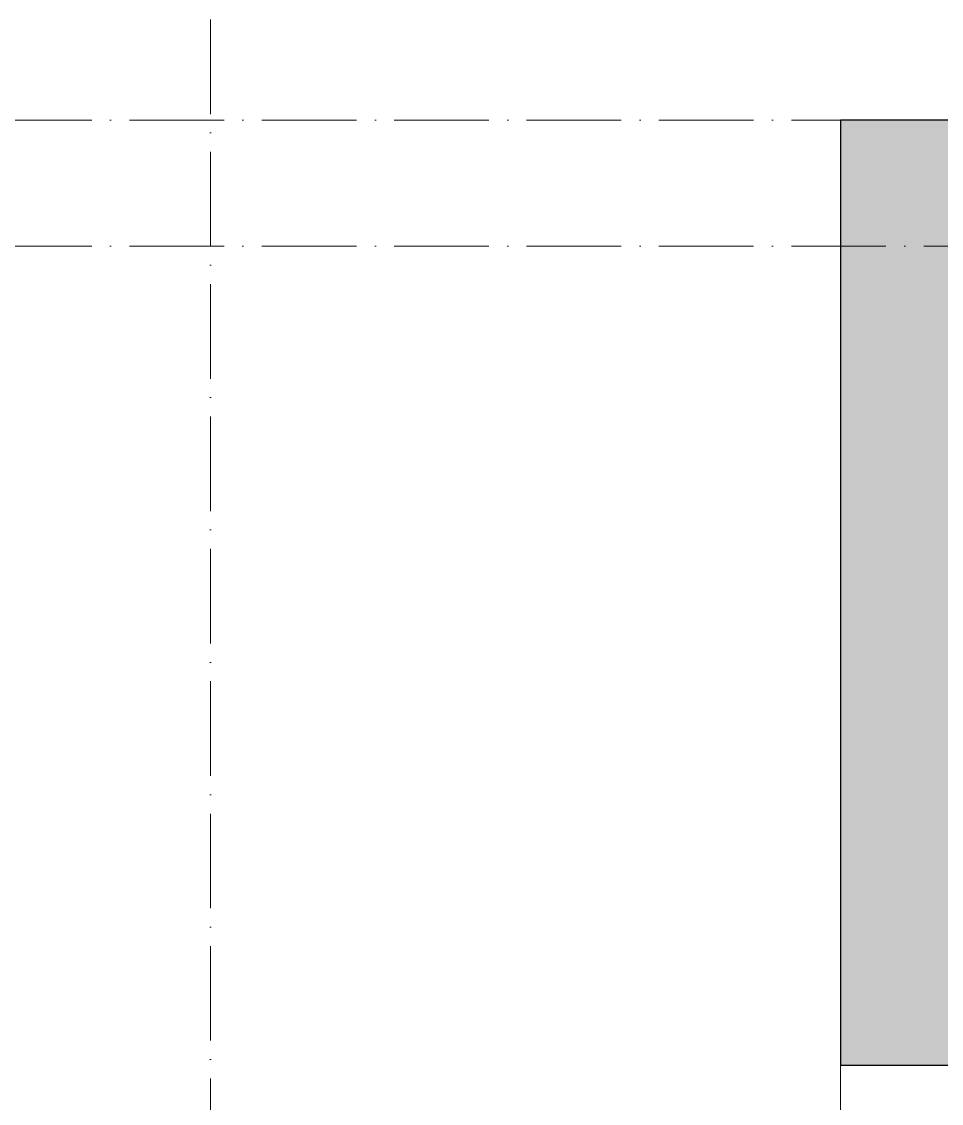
# Model space of a CAD drawing. Header units: millimetres. Extents: x -20144 to 122974, y -38328 to 48263.
# Drawn here: x 24401 to 25860, y 41039 to 42756 of the extents above; entities that cross this region are included whole.
import ezdxf

# ---------------------------------------------------------------- set-up
doc = ezdxf.new("R2010")
doc.units = ezdxf.units.MM
doc.linetypes.add('Grid Line', pattern=[4.2, 3, -0.6, 0, -0.6])
for name, color, linetype, lineweight in [('NET-CAT', 3, 'Continuous', 15), ('TRUC', 225, 'Continuous', 5), ('X-COT HAM$0$LC.HA', 8, 'Continuous', 9)]:
    doc.layers.add(name, color=color, linetype=linetype, lineweight=lineweight)

# ---------------------------------------------------------------- blocks, each defined once
blk = doc.blocks.new('ALC1807-ASCENT PLAZA-KET CAU_rvt-1-MẶT BẰNG TẦNG 5 ĐẾN TẦNG 22')
at = {"layer": 'X-COT HAM$0$LC.HA'}
h = blk.add_hatch(color=256, dxfattribs=at)
h.dxf.hatch_style = 1
h.paths.add_polyline_path([(26100.5, 42599.9), (25700.5, 42599.9), (25700.5, 41099.9), (26100.5, 41099.9)])
at = {"ltscale": 1000, "elevation": 0}
blk.add_lwpolyline([(26100.5, 42599.9), (25700.5, 42599.9), (25700.5, 41099.9), (26100.5, 41099.9)], close=True, dxfattribs=at)

msp = doc.modelspace()

# ---------------------------------------------------------------- linework, layer by layer
at = {"layer": 'NET-CAT'}
msp.add_line((25700.5, 41099.9), (25700.5, 39199.9), dxfattribs=at)
at = {"layer": 'TRUC', "linetype": 'Grid Line', "ltscale": 50}
for p, q in [((24700.5, 43599.9), (24700.5, -7167.6)), ((43000.5, 42599.9), (-11036.3, 42599.9)), ((43000.5, 42399.9), (-14407, 42399.9))]:
    msp.add_line(p, q, dxfattribs=at)

# ---------------------------------------------------------------- block references
at = {"lineweight": 5}
msp.add_blockref('ALC1807-ASCENT PLAZA-KET CAU_rvt-1-MẶT BẰNG TẦNG 5 ĐẾN TẦNG 22', (0, 0), dxfattribs=at)

doc.saveas('drawing.dxf')
